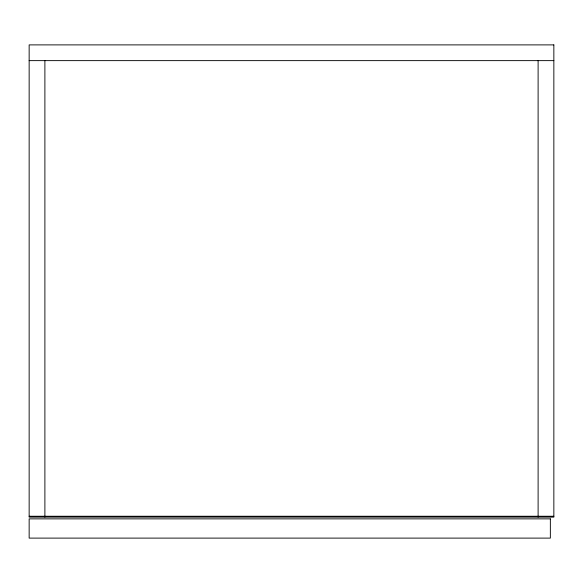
<?xml version="1.0" encoding="UTF-8"?>
<svg xmlns="http://www.w3.org/2000/svg" width="583" height="583" viewBox="0 0 583 583"><rect width="100%" height="100%" fill="white"/><g stroke="black" fill="none" stroke-linecap="round" stroke-linejoin="round"><path stroke-width="0.87" d="M29.15 60.632L553.85 60.632M29.15 516.246L553.85 516.246M538.109 60.632L538.109 517.121M44.891 60.632L44.891 517.121M553.85 44.891L29.15 44.891L29.15 517.121L553.85 517.121L553.85 44.891M550.352 518.87L29.15 518.87L29.15 538.109L550.352 538.109L550.352 518.87"/></g></svg>
